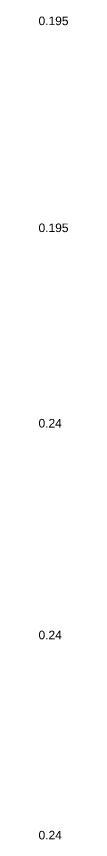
# Model space of a CAD drawing. Header units: inches. Extents: x -1 to 199, y -8 to 72.
# Drawn here: x 87.34 to 89.03, y 2.29 to 50.32 of the extents above; entities that cross this region are included whole.
import ezdxf

# ---------------------------------------------------------------- set-up
doc = ezdxf.new("R2010")
doc.units = ezdxf.units.IN
doc.header["$MEASUREMENT"] = 0
doc.layers.get('Defpoints').update_dxf_attribs({"color": 30})
doc.styles.get("Standard").update_dxf_attribs({"font": 'arial.ttf'})

msp = doc.modelspace()

# ---------------------------------------------------------------- texts
at = {"layer": 'Defpoints', "char_height": 0.5, "attachment_point": 1}
for s, insert in [('0.195', (87.311, 50.31545)), ('0.195', (87.311, 38.23952)), ('0.24', (87.311, 26.83618)), ('0.24', (87.311, 14.47796)), ('0.24', (87.311, 2.79883))]:
    msp.add_mtext_dynamic_manual_height_columns(s, width=2.6796705, gutter_width=1, heights=[0], dxfattribs=dict(at, insert=insert))

doc.saveas('drawing.dxf')
